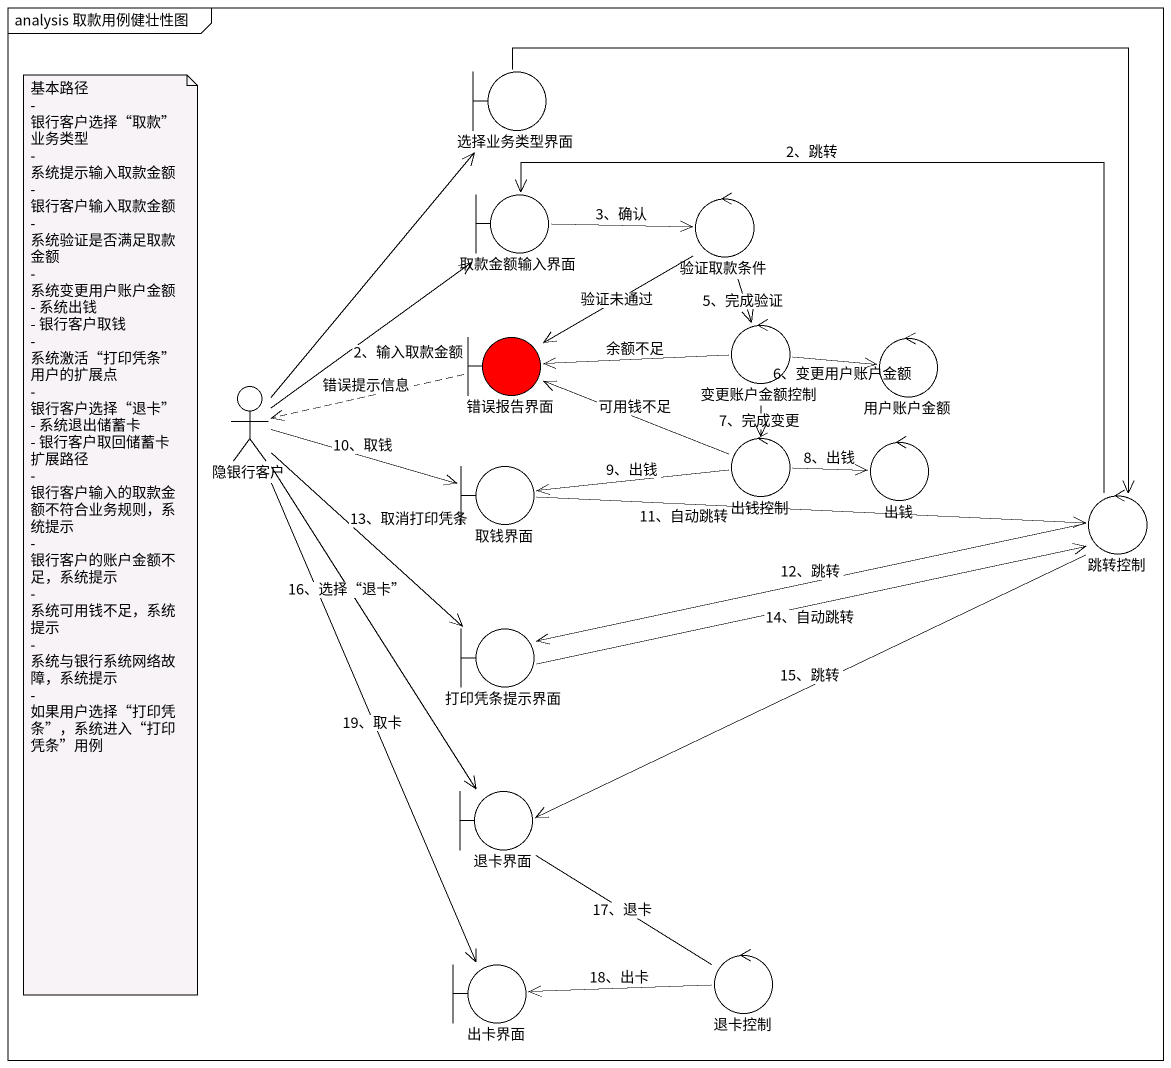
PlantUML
@startuml
mainframe analysis 取款用例健壮性图
boundary 选择业务类型界面
boundary 取款金额输入界面
control 验证取款条件
boundary 错误报告界面 #FF0000
control 变更账户金额控制
control 用户账户金额
actor 隐银行客户
boundary 取钱界面
control 出钱控制
control 出钱
control 跳转控制
boundary 打印凭条提示界面
boundary 退卡界面
boundary 出卡界面
control 退卡控制
选择业务类型界面 --> 跳转控制
取款金额输入界面 -right-> 验证取款条件 : 3、确认
验证取款条件 --> 错误报告界面 : 验证未通过
验证取款条件 --> 变更账户金额控制 : 5、完成验证
错误报告界面 .left.> 隐银行客户 : 错误提示信息
变更账户金额控制 -left-> 错误报告界面 : 余额不足
变更账户金额控制 -right-> 用户账户金额 : 6、变更用户账户金额
变更账户金额控制 --> 出钱控制 : 7、完成变更
隐银行客户 -up-> 选择业务类型界面
隐银行客户 -up-> 取款金额输入界面 : 2、输入取款金额
隐银行客户 -right-> 取钱界面 : 10、取钱
隐银行客户 --> 打印凭条提示界面 : 13、取消打印凭条
隐银行客户 --> 退卡界面 : 16、选择“退卡”
隐银行客户 --> 出卡界面 : 19、取卡
取钱界面 -right-> 跳转控制 : 11、自动跳转
出钱控制 -left-> 错误报告界面 : 可用钱不足
出钱控制 -left-> 取钱界面 : 9、出钱
出钱控制 -right-> 出钱 : 8、出钱
跳转控制 -left-> 取款金额输入界面 : 2、跳转
跳转控制 -left-> 打印凭条提示界面 : 12、跳转
跳转控制 -left-> 退卡界面 : 15、跳转
打印凭条提示界面 -right-> 跳转控制 : 14、自动跳转
退卡界面 -- 退卡控制 : 17、退卡
退卡控制 -left-> 出卡界面 : 18、出卡
note as N1
  基本路径
  - 银行客户选择“取款”业务类型
  - 系统提示输入取款金额
  - 银行客户输入取款金额
  - 系统验证是否满足取款金额
  - 系统变更用户账户金额
  - 系统出钱
  - 银行客户取钱
  - 系统激活“打印凭条”用户的扩展点
  - 银行客户选择“退卡”
  - 系统退出储蓄卡
  - 银行客户取回储蓄卡
  扩展路径
  - 银行客户输入的取款金额不符合业务规则，系统提示
  - 银行客户的账户金额不足，系统提示
  - 系统可用钱不足，系统提示
  - 系统与银行系统网络故障，系统提示
  - 如果用户选择“打印凭条”，系统进入“打印凭条”用例
end note
@enduml
